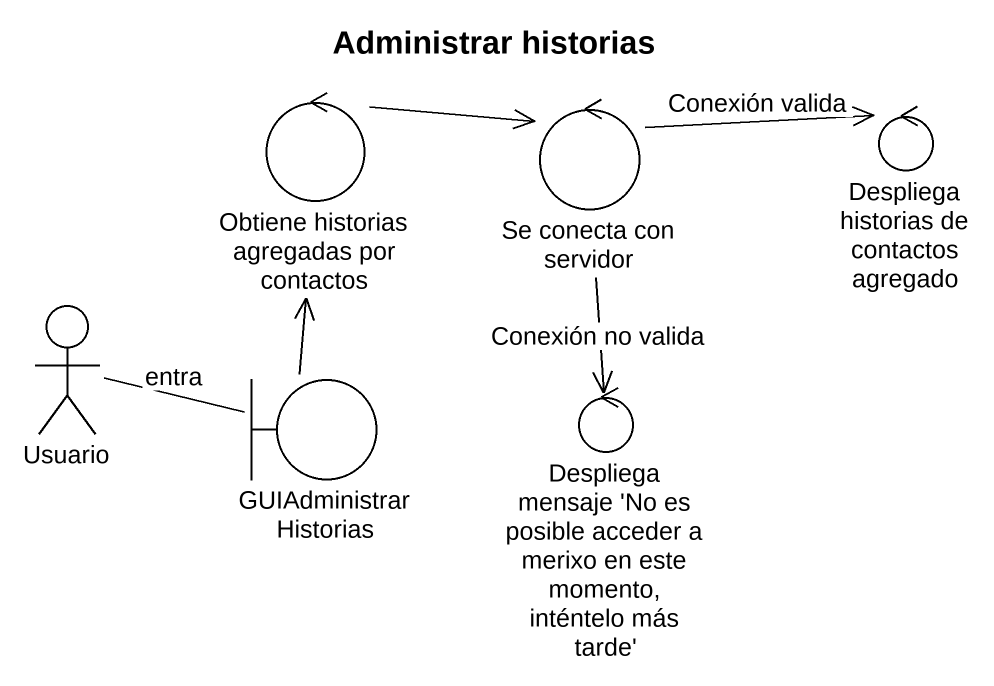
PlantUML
@startuml
title Administrar historias
control "Obtiene historias agregadas por contactos" as Obtiene_historias_agregadas
control "Se conecta con servidor" as Se_conecta_con_servidor
control "Despliega historias de contactos agregado" as Despliega_historias_de
actor Usuario
boundary GUIAdministrarHistorias
control "Despliega mensaje 'No es posible acceder a merixo en este momento, inténtelo más tarde'" as Despliega_mensaje_No_es
Obtiene_historias_agregadas -right-> Se_conecta_con_servidor
Se_conecta_con_servidor -right-> Despliega_historias_de : Conexión valida
Se_conecta_con_servidor --> Despliega_mensaje_No_es : Conexión no valida
Usuario -right- GUIAdministrarHistorias : entra
GUIAdministrarHistorias -up-> Obtiene_historias_agregadas
@enduml
